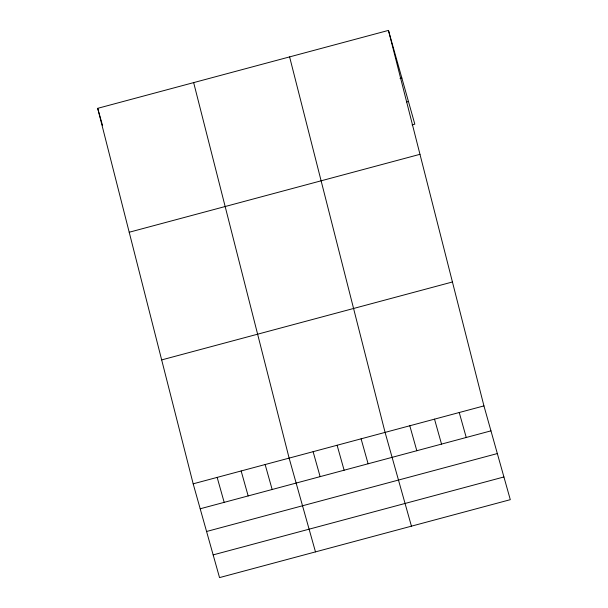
<?xml version="1.0" encoding="UTF-8"?>
<svg xmlns="http://www.w3.org/2000/svg" width="608" height="608" viewBox="0 0 608 608"><rect width="100%" height="100%" fill="white"/><g stroke="black" fill="none" stroke-linecap="round" stroke-linejoin="round"><path stroke-width="0.91" d="M388.466 30.4L483.945 405.901L510.302 499.67L219.534 577.6L193.177 483.824L97.698 108.33L388.466 30.4L414.823 124.176L412.08 124.906M400.034 78.554L401.865 78.06M406.615 101.954L408.439 101.46M129.208 232.241L419.976 154.318M161.667 359.913L452.436 281.983M193.177 483.824L483.945 405.901M200.184 508.782L490.96 430.852M206.568 531.491L497.344 453.56M213.15 554.891L503.918 476.961M459.23 412.52L466.245 437.479M434.515 419.148L441.53 444.098M409.8 425.775L416.814 450.726M411.441 526.171L385.084 432.394L289.606 56.894M361.091 438.824L368.106 463.775M337.106 445.254L344.12 470.204M313.112 451.683L320.127 476.634M315.484 551.882L289.127 458.113L193.656 82.612M265.141 464.542L272.156 489.493M241.148 470.972L248.163 495.923M217.162 477.402L224.177 502.352M97.698 108.33L102.456 125.256"/></g></svg>
